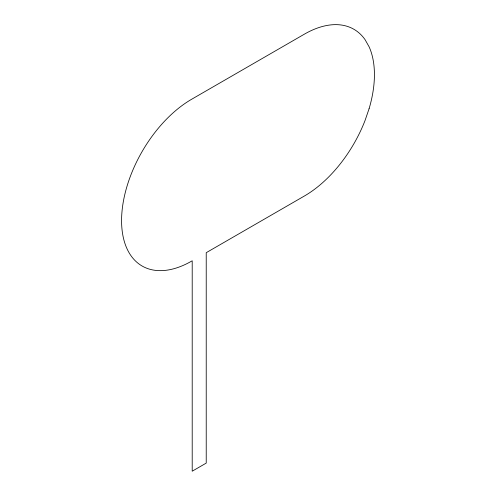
<?xml version="1.0" encoding="UTF-8"?>
<svg xmlns="http://www.w3.org/2000/svg" width="496" height="496" viewBox="0 0 496 496"><rect width="100%" height="100%" fill="white"/><g stroke="black" fill="none" stroke-linecap="round" stroke-linejoin="round"><path stroke-width="0.74" d="M369.092 108.705L365.037 120.54A99.113 57.226 -60 0 1 304.339 196.044L206.224 252.693L206.224 463.109L192.206 471.2L192.206 260.784A99.113 57.226 -60 0 1 121.576 220.956A99.113 57.226 -60 0 1 191.661 99.25L304.339 34.187A99.113 57.226 -60 0 1 365.037 39.612L369.092 46.767A99.113 57.226 -60 0 1 369.092 108.705"/></g></svg>
